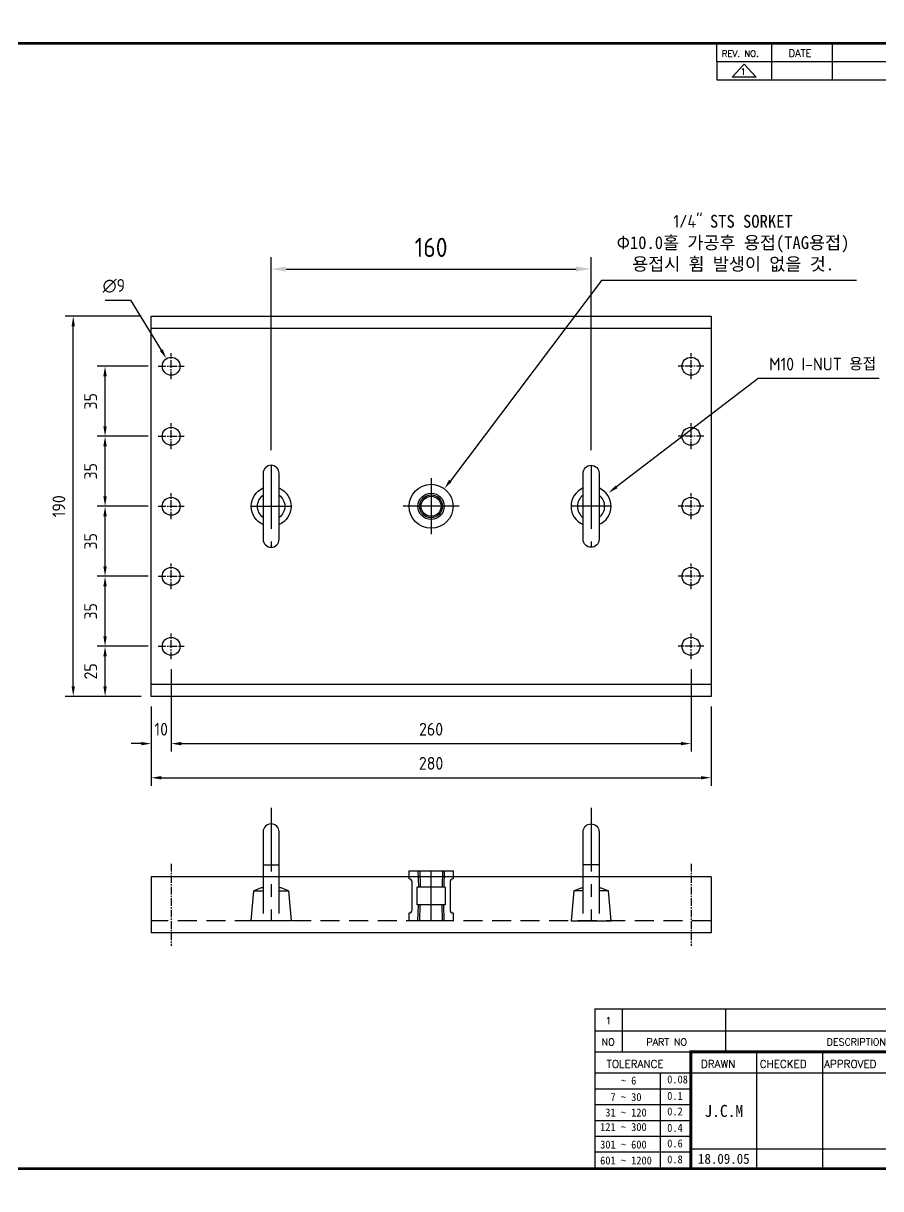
# Model space of a CAD drawing. Header units: millimetres. Extents: x 282 to 14566, y -4134 to 5341.
# Drawn here: x 7945 to 8374, y -365 to 218 of the extents above; entities that cross this region are included whole.
import ezdxf
from ezdxf.enums import TextEntityAlignment as Align

# ---------------------------------------------------------------- set-up
doc = ezdxf.new("R2010")
doc.units = ezdxf.units.MM
for name, pattern in [('CENTER', [50.8, 31.75, -6.35, 6.35, -6.35]), ('CENTER2', [28.575, 19.05, -3.175, 3.175, -3.175]), ('HIDDEN2', [4.7625, 3.175, -1.5875])]:
    doc.linetypes.add(name, pattern=pattern)
for name, color, linetype in [('______', 7, 'Continuous'), ('CENTER', 1, 'CENTER'), ('FORMAT-1', 7, 'Continuous'), ('line', 3, 'Continuous'), ('THIN', 3, 'Continuous')]:
    doc.layers.add(name, color=color, linetype=linetype)
doc.styles.add('h1', font='')
doc.styles.add('HAN', font='')
doc.styles.add('RC', font='ROMANC.SHX')
doc.styles.add('ROMANT', font='romant__.ttf')
doc.styles.add('RT', font='ROMANT.SHX', dxfattribs={"oblique": 15})
doc.styles.get("Standard").update_dxf_attribs({"font": 'ISOCP.SHX', "bigfont": 'WHGTXT.SHX'})
doc.styles.get('h1').set_extended_font_data('New Gulim')
doc.styles.get('HAN').set_extended_font_data('GulimChe')
doc.dimstyles.new('PS-2', dxfattribs={"dimscale": 2, "dimtxt": 3.2, "dimasz": 2.5, "dimexe": 2, "dimexo": 2.5, "dimgap": 2, "dimtad": 1, "dimtoh": 1, "dimrnd": 0.05, "dimzin": 12, "dimdsep": 46, "dimtxsty": 'Standard', "dimcen": 0, "dimclrt": 2, "dimazin": 3, "dimtfac": 1, "dimtofl": 0, "dimtmove": 0, "dimatfit": 3, "dimfxl": 0, "dimtolj": 1, "dimtzin": 0, "dimarcsym": 0})
doc.dimstyles.new('PS-3', dxfattribs={"dimscale": 3, "dimtxt": 3.2, "dimasz": 2.5, "dimexe": 2, "dimexo": 2.5, "dimgap": 2, "dimtad": 1, "dimtoh": 1, "dimrnd": 0.05, "dimzin": 12, "dimdsep": 46, "dimtxsty": 'Standard', "dimcen": 0, "dimclrt": 2, "dimazin": 3, "dimtfac": 1, "dimtofl": 0, "dimtmove": 0, "dimatfit": 3, "dimfxl": 0, "dimtolj": 1, "dimtzin": 0, "dimarcsym": 0})

# ---------------------------------------------------------------- blocks, each defined once
blk = doc.blocks.new('R5YBTR6U6F7TIU7YU')
at = {"layer": '______'}
for radius in [11, 5.72]:
    blk.add_circle((-69749.27, -60923.75), radius, dxfattribs=at)
at = {"layer": 'CENTER'}
for p, q in [((-69749.27, -60909.75), (-69749.27, -60937.75)), ((-69763.27, -60923.75), (-69735.27, -60923.75))]:
    blk.add_line(p, q, dxfattribs=at)
at = {"layer": 'THIN'}
blk.add_circle((-69749.27, -60923.75), 6.58, dxfattribs=at)
blk = doc.blocks.new('A$C5E9A6275')
blk.add_lwpolyline([(-16.5, 4), (16.5, 4, -1), (16.5, -4), (-16.5, -4, -1)], format="xyb", close=True)
for radius, start, end in [(10, 23.57818, 156.42182), (6.84, 35.75837, 144.24163), (10, 203.57818, 336.42182), (6.84, 215.75837, 324.24163)]:
    blk.add_arc((0, 0), radius, start, end)
at = {"layer": 'CENTER'}
for p, q in [((0, 10), (0, -10)), ((-20.5, 0), (20.5, 0))]:
    blk.add_line(p, q, dxfattribs=at)
blk = doc.blocks.new('A$C2E716B39')
at = {"color": 3}
for p, q in [((-63.12, -186.6), (-63.12, 93.4)), ((-63.12, 93.4), (126.88, 93.4)), ((-57.12, -186.6), (-57.12, 93.4)), ((120.88, 93.4), (120.88, -186.6)), ((126.88, 93.4), (126.88, -186.6)), ((126.88, -186.6), (-63.12, -186.6))]:
    blk.add_line(p, q, dxfattribs=at)
at = {"color": 1, "linetype": 'CENTER2', "ltscale": 0.2}
for p, q in [((-38.12, 89.89), (-38.12, 76.91)), ((-3.12, 89.89), (-3.12, 76.91)), ((31.88, 89.89), (31.88, 76.91)), ((66.88, 89.89), (66.88, 76.91)), ((101.88, 89.89), (101.88, 76.91)), ((-31.63, 83.4), (-44.61, 83.4)), ((3.37, 83.4), (-9.61, 83.4)), ((38.37, 83.4), (25.39, 83.4)), ((73.37, 83.4), (60.39, 83.4)), ((108.37, 83.4), (95.39, 83.4)), ((-38.12, -183.09), (-38.12, -170.11)), ((-3.12, -183.09), (-3.12, -170.11)), ((31.88, -183.09), (31.88, -170.11)), ((66.88, -183.09), (66.88, -170.11)), ((101.88, -183.09), (101.88, -170.11)), ((-31.63, -176.6), (-44.61, -176.6)), ((3.37, -176.6), (-9.61, -176.6)), ((38.37, -176.6), (25.39, -176.6)), ((73.37, -176.6), (60.39, -176.6)), ((108.37, -176.6), (95.39, -176.6))]:
    blk.add_line(p, q, dxfattribs=at)
at = {"color": 3}
for centre, radius in [((-38.12, 83.4), 4.5), ((-3.12, 83.4), 4.5), ((31.88, 83.4), 4.5), ((66.88, 83.4), 4.5), ((101.88, 83.4), 4.5), ((31.88, -46.6), 5), ((-38.12, -176.6), 4.5), ((-3.12, -176.6), 4.5), ((31.88, -176.6), 4.5), ((66.88, -176.6), 4.5), ((101.88, -176.6), 4.5)]:
    blk.add_circle(centre, radius, dxfattribs=at)
blk.add_blockref('A$C5E9A6275', (31.88, 33.4))
at = {"xscale": -1, "rotation": 180}
blk.add_blockref('A$C5E9A6275', (31.88, -126.6), dxfattribs=at)
at = {"layer": '______'}
blk.add_blockref('R5YBTR6U6F7TIU7YU', (69781.15, 60877.15), dxfattribs=at)
blk = doc.blocks.new('A$C74085A35')
blk.add_lwpolyline([(-4, 3.79), (-4, 44.5, -1), (4, 44.5), (4, 3.79)], format="xyb")
for points in [[(-4, 15), (-8.69, 15), (-10, 0), (10, 0), (8.69, 15), (4, 15)], [(-8.69, 15), (-5, 16.54), (-4, 16.54)], [(4, 16.54), (5, 16.54), (8.69, 15)]]:
    blk.add_lwpolyline(points)
at = {"layer": 'CENTER'}
for p, q in [((0, 56.5), (0, 0)), ((4, 28), (-4, 28))]:
    blk.add_line(p, q, dxfattribs=at)
blk = doc.blocks.new('VSRE5YDR6U6FT7')
at = {"layer": '______'}
for p, q in [((-69797.79, -60918.03), (-69789.79, -60918.28)), ((-69772.79, -60918.03), (-69780.79, -60918.28)), ((-69797.79, -60929.47), (-69789.79, -60929.22)), ((-69772.79, -60929.47), (-69780.79, -60929.22))]:
    blk.add_line(p, q, dxfattribs=at)
for points in [[(-69792.29, -60933.25, 0.414214), (-69793.79, -60934.75), (-69797.79, -60934.75), (-69797.79, -60912.75), (-69793.79, -60912.75, 0.414214), (-69792.29, -60914.25), (-69778.29, -60914.25, 0.414214), (-69776.79, -60912.75), (-69772.79, -60912.75), (-69772.79, -60934.75), (-69776.79, -60934.75, 0.414214), (-69778.29, -60933.25)], [(-69789.54, -60930.75, -0.414214), (-69789.79, -60930.5), (-69789.79, -60917, -0.414214), (-69789.54, -60916.75), (-69781.04, -60916.75, -0.414214), (-69780.79, -60917), (-69780.79, -60930.5, -0.414214), (-69781.04, -60930.75)]]:
    blk.add_lwpolyline(points, format="xyb", close=True, dxfattribs=at)
at = {"layer": 'CENTER'}
blk.add_lwpolyline([(-69797.79, -60923.75), (-69789.79, -60923.75), (-69780.79, -60923.75), (-69772.79, -60923.75)], dxfattribs=at)
at = {"layer": 'THIN'}
for p, q in [((-69797.79, -60917.17), (-69789.79, -60917.42)), ((-69772.79, -60917.17), (-69780.79, -60917.42)), ((-69797.79, -60930.33), (-69789.79, -60930.08)), ((-69772.79, -60930.33), (-69780.79, -60930.08))]:
    blk.add_line(p, q, dxfattribs=at)
blk = doc.blocks.new('*D168')
at = {"color": 0, "lineweight": -2}
for p, q in [((8009.36, -123.64), (8009.36, -163.34)), ((8289.36, -123.64), (8289.36, -163.34)), ((8014.36, -159.34), (8284.36, -159.34))]:
    blk.add_line(p, q, dxfattribs=at)
at = {"color": 0}
for points in [[(8014.36, -158.51), (8014.36, -160.17), (8009.36, -159.34)], [(8284.36, -158.51), (8284.36, -160.17), (8289.36, -159.34)]]:
    blk.add_solid(points, dxfattribs=at)
at = {"layer": 'DEFPOINTS', "color": 0}
for p in [(8009.36, -118.64, 0), (8289.36, -118.64, 0), (8289.36, -159.34)]:
    blk.add_point(p, dxfattribs=at)
at = {"color": 2, "insert": (8149.36, -152.14), "char_height": 6.4, "attachment_point": 5}
blk.add_mtext('\\A1;280', dxfattribs=at)
blk = doc.blocks.new('*D169')
at = {"color": 0, "lineweight": -2}
for p, q in [((8019.36, -105.13), (8019.36, -146.28)), ((8009.36, -123.64), (8009.36, -146.28)), ((8004.36, -142.28), (7999.36, -142.28)), ((8024.36, -142.28), (8029.36, -142.28))]:
    blk.add_line(p, q, dxfattribs=at)
at = {"color": 0}
for points in [[(8004.36, -141.45), (8004.36, -143.11), (8009.36, -142.28)], [(8024.36, -141.45), (8024.36, -143.11), (8019.36, -142.28)]]:
    blk.add_solid(points, dxfattribs=at)
at = {"layer": 'DEFPOINTS', "color": 0}
for p in [(8019.36, -100.13, 0), (8009.36, -118.64, 0), (8019.36, -142.28)]:
    blk.add_point(p, dxfattribs=at)
at = {"color": 2, "insert": (8014.36, -135.08), "char_height": 6.4, "attachment_point": 5}
blk.add_mtext('\\A1;10', dxfattribs=at)
blk = doc.blocks.new('*D170')
at = {"color": 0, "lineweight": -2}
for p, q in [((8019.36, -105.13), (8019.36, -146.28)), ((8279.36, -105.13), (8279.36, -146.28)), ((8024.36, -142.28), (8274.36, -142.28))]:
    blk.add_line(p, q, dxfattribs=at)
at = {"color": 0}
for points in [[(8024.36, -141.45), (8024.36, -143.11), (8019.36, -142.28)], [(8274.36, -141.45), (8274.36, -143.11), (8279.36, -142.28)]]:
    blk.add_solid(points, dxfattribs=at)
at = {"layer": 'DEFPOINTS', "color": 0}
for p in [(8019.36, -100.13, 0), (8279.36, -100.13, 0), (8279.36, -142.28)]:
    blk.add_point(p, dxfattribs=at)
at = {"color": 2, "insert": (8149.36, -135.08), "char_height": 6.4, "attachment_point": 5}
blk.add_mtext('\\A1;260', dxfattribs=at)
blk = doc.blocks.new('*D171')
at = {"color": 0, "lineweight": -2}
for p, q in [((8007.88, -93.64), (7982.28, -93.64)), ((7986.28, -113.64), (7986.28, -98.64)), ((8004.36, -118.64), (7982.28, -118.64))]:
    blk.add_line(p, q, dxfattribs=at)
at = {"color": 0}
for points in [[(7985.44, -98.64), (7987.11, -98.64), (7986.28, -93.64)], [(7985.44, -113.64), (7987.11, -113.64), (7986.28, -118.64)]]:
    blk.add_solid(points, dxfattribs=at)
at = {"layer": 'DEFPOINTS', "color": 0}
for p in [(7986.28, -93.64), (8012.88, -93.64, 0), (8009.36, -118.64, 0)]:
    blk.add_point(p, dxfattribs=at)
at = {"color": 2, "insert": (7979.08, -106.14), "char_height": 6.4, "attachment_point": 5, "rotation": 90}
blk.add_mtext('\\A1;25', dxfattribs=at)
blk = doc.blocks.new('*D172')
at = {"color": 0, "lineweight": -2}
for p, q in [((8007.88, -58.64), (7982.28, -58.64)), ((7986.28, -88.64), (7986.28, -63.64)), ((8007.88, -93.64), (7982.28, -93.64))]:
    blk.add_line(p, q, dxfattribs=at)
at = {"color": 0}
for points in [[(7985.44, -63.64), (7987.11, -63.64), (7986.28, -58.64)], [(7985.44, -88.64), (7987.11, -88.64), (7986.28, -93.64)]]:
    blk.add_solid(points, dxfattribs=at)
at = {"layer": 'DEFPOINTS', "color": 0}
for p in [(7986.28, -58.64), (8012.88, -58.64, 0), (8012.88, -93.64, 0)]:
    blk.add_point(p, dxfattribs=at)
at = {"color": 2, "insert": (7979.08, -76.14), "char_height": 6.4, "attachment_point": 5, "rotation": 90}
blk.add_mtext('\\A1;35', dxfattribs=at)
blk = doc.blocks.new('*D173')
at = {"color": 0, "lineweight": -2}
for p, q in [((8007.88, -23.64), (7982.28, -23.64)), ((7986.28, -53.64), (7986.28, -28.64)), ((8007.88, -58.64), (7982.28, -58.64))]:
    blk.add_line(p, q, dxfattribs=at)
at = {"color": 0}
for points in [[(7985.44, -28.64), (7987.11, -28.64), (7986.28, -23.64)], [(7985.44, -53.64), (7987.11, -53.64), (7986.28, -58.64)]]:
    blk.add_solid(points, dxfattribs=at)
at = {"layer": 'DEFPOINTS', "color": 0}
for p in [(7986.28, -23.64), (8012.88, -23.64, 0), (8012.88, -58.64, 0)]:
    blk.add_point(p, dxfattribs=at)
at = {"color": 2, "insert": (7979.08, -41.14), "char_height": 6.4, "attachment_point": 5, "rotation": 90}
blk.add_mtext('\\A1;35', dxfattribs=at)
blk = doc.blocks.new('*D174')
at = {"color": 0, "lineweight": -2}
for p, q in [((8007.88, 11.36), (7982.28, 11.36)), ((7986.28, -18.64), (7986.28, 6.36)), ((8007.88, -23.64), (7982.28, -23.64))]:
    blk.add_line(p, q, dxfattribs=at)
at = {"color": 0}
for points in [[(7985.44, 6.36), (7987.11, 6.36), (7986.28, 11.36)], [(7985.44, -18.64), (7987.11, -18.64), (7986.28, -23.64)]]:
    blk.add_solid(points, dxfattribs=at)
at = {"layer": 'DEFPOINTS', "color": 0}
for p in [(7986.28, 11.36), (8012.88, 11.36, 0), (8012.88, -23.64, 0)]:
    blk.add_point(p, dxfattribs=at)
at = {"color": 2, "insert": (7979.08, -6.14), "char_height": 6.4, "attachment_point": 5, "rotation": 90}
blk.add_mtext('\\A1;35', dxfattribs=at)
blk = doc.blocks.new('*D175')
at = {"color": 0, "lineweight": -2}
for p, q in [((8007.88, 46.36), (7982.28, 46.36)), ((7986.28, 16.36), (7986.28, 41.36)), ((8007.88, 11.36), (7982.28, 11.36))]:
    blk.add_line(p, q, dxfattribs=at)
at = {"color": 0}
for points in [[(7985.44, 41.36), (7987.11, 41.36), (7986.28, 46.36)], [(7985.44, 16.36), (7987.11, 16.36), (7986.28, 11.36)]]:
    blk.add_solid(points, dxfattribs=at)
at = {"layer": 'DEFPOINTS', "color": 0}
for p in [(7986.28, 46.36), (8012.88, 46.36, 0), (8012.88, 11.36, 0)]:
    blk.add_point(p, dxfattribs=at)
at = {"color": 2, "insert": (7979.08, 28.86), "char_height": 6.4, "attachment_point": 5, "rotation": 90}
blk.add_mtext('\\A1;35', dxfattribs=at)
blk = doc.blocks.new('*D176')
at = {"color": 0, "lineweight": -2}
for p, q in [((8004.36, 71.36), (7966.38, 71.36)), ((7970.38, -113.64), (7970.38, 66.36)), ((8004.36, -118.64), (7966.38, -118.64))]:
    blk.add_line(p, q, dxfattribs=at)
at = {"color": 0}
for points in [[(7969.55, 66.36), (7971.21, 66.36), (7970.38, 71.36)], [(7969.55, -113.64), (7971.21, -113.64), (7970.38, -118.64)]]:
    blk.add_solid(points, dxfattribs=at)
at = {"layer": 'DEFPOINTS', "color": 0}
for p in [(7970.38, 71.36), (8009.36, 71.36, 0), (8009.36, -118.64, 0)]:
    blk.add_point(p, dxfattribs=at)
at = {"color": 2, "insert": (7963.18, -23.64), "char_height": 6.4, "attachment_point": 5, "rotation": 90}
blk.add_mtext('\\A1;190', dxfattribs=at)
blk = doc.blocks.new('*D177')
at = {"color": 0, "lineweight": -2}
for p, q in [((7986.29, 79.35), (7999.07, 79.35)), ((7999.07, 79.35), (8014.39, 54.45))]:
    blk.add_line(p, q, dxfattribs=at)
at = {"color": 0}
blk.add_solid([(8015.1, 54.89), (8013.68, 54.01), (8017.01, 50.19)], dxfattribs=at)
at = {"layer": 'DEFPOINTS', "color": 0}
for p in [(8017.01, 50.19, 0), (8021.72, 42.53, 0)]:
    blk.add_point(p, dxfattribs=at)
at = {"color": 2, "insert": (7990.68, 86.55), "char_height": 6.4, "attachment_point": 5}
blk.add_mtext('\\A1;∅9', dxfattribs=at)
blk = doc.blocks.new('*D100')
at = {"color": 0, "lineweight": -2}
for p, q in [((8234.6, 89.21), (8159.01, -10.87)), ((8362.17, 89.21), (8234.6, 89.21))]:
    blk.add_line(p, q, dxfattribs=at)
at = {"color": 0}
blk.add_solid([(8158.34, -10.37), (8159.67, -11.38), (8155.99, -14.86)], dxfattribs=at)
at = {"layer": 'DEFPOINTS', "color": 0}
for p in [(8155.99, -14.86), (8142.73, -32.42)]:
    blk.add_point(p, dxfattribs=at)
at = {"color": 2, "insert": (8300.38, 107.83), "char_height": 6.4, "attachment_point": 5}
blk.add_mtext('\\A1;1/4" {\\fGulimChe|b0|i0|c129|p49;STS SORKET\\PΦ10.0홀 가공후 용접(TAG용접)\\P용접시 휨 발생이 없을 것.}', dxfattribs=at)
blk = doc.blocks.new('*D106')
at = {"color": 0, "lineweight": -2}
for p, q in [((8312.91, 40.24), (8242.07, -13.92)), ((8373.55, 40.24), (8312.91, 40.24))]:
    blk.add_line(p, q, dxfattribs=at)
at = {"color": 0}
blk.add_solid([(8241.57, -13.26), (8242.58, -14.58), (8238.1, -16.96)], dxfattribs=at)
at = {"layer": 'DEFPOINTS', "color": 0}
for p in [(8238.1, -16.96), (8220.63, -30.32)]:
    blk.add_point(p, dxfattribs=at)
at = {"color": 2, "insert": (8345.23, 47.44), "char_height": 6.4, "attachment_point": 5}
blk.add_mtext('\\A1;M10 I-NUT 용접\\P', dxfattribs=at)
blk = doc.blocks.new('*D209')
at = {"color": 0, "lineweight": -2}
for p, q in [((8069.36, 4.36), (8069.36, 100.99)), ((8229.36, 4.36), (8229.36, 100.99)), ((8076.86, 94.99), (8221.86, 94.99))]:
    blk.add_line(p, q, dxfattribs=at)
at = {"color": 0}
for points in [[(8076.86, 96.24), (8076.86, 93.74), (8069.36, 94.99)], [(8221.86, 96.24), (8221.86, 93.74), (8229.36, 94.99)]]:
    blk.add_solid(points, dxfattribs=at)
at = {"layer": 'DEFPOINTS', "color": 0}
for p in [(8229.36, 94.99), (8069.36, -3.14, 0), (8229.36, -3.14, 0)]:
    blk.add_point(p, dxfattribs=at)
at = {"color": 2, "insert": (8149.36, 105.79), "char_height": 9.6, "attachment_point": 5}
blk.add_mtext('\\A1;160', dxfattribs=at)
blk = doc.blocks.new('t3')
for p, q in [((0, 15.88), (46.25, 15.88)), ((0, 15.88), (0, 0)), ((46.25, 15.88), (46.25, 0)), ((0, 0), (46.25, 0))]:
    blk.add_line(p, q)
at = {"color": 1, "style": 'h1'}
for s, p in [('이도면은 (주)피에스텍의', (1.4, 11.29)), ('자산으로서 불법 유출시', (1.4, 6.41)), ('법에 의하여 처벌됨.', (1.4, 1.52))]:
    blk.add_text(s, height=3, dxfattribs=at).set_placement(p)
blk = doc.blocks.new('new LOGO')
at = {"layer": 'line'}
h = blk.add_hatch(color=250, dxfattribs=at)
h.paths.add_polyline_path([(44.5, 69.4), (46.6, 69.4, -0.129793), (52, 68, 0.221832), (43.6, 71.9), (41.5, 71.9), (41.5, 27.9), (43.6, 27.9, 0.02048), (44.5, 28)], flags=17)
h.paths.add_polyline_path([(44.5, 13.9), (57.3, 13.9, 0.72362), (77.1, 73.9, -0.679777), (54.3, 16.4), (41.5, 16.4), (41.5, -0.1), (3, -0.1), (3, -2.6), (44.5, -2.6)])
h.paths.add_polyline_path([(117.9, 14.2), (71.5, -44.4), (77.1, -39.6), (120.8, 15.6), (92, 28.9), (173.3, 106), (177.5, 111.4), (89.1, 27.6)])
h.paths.add_polyline_path([(162.7, 71.9), (162.7, 69.4), (172.5, 69.4), (172.5, 71.9)], flags=17)
h.paths.add_polyline_path([(217.7, 69.4), (230.5, 69.4), (230.5, 80.4), (227.5, 80.4), (227.5, 71.9), (214.7, 71.9), (214.7, -0.1), (175.5, -0.1), (175.5, -2.6), (217.7, -2.6)])
h.paths.add_polyline_path([(297.8, 46.6), (294.8, 46.6), (294.8, 37.4), (276, 37.4), (276, 10.9), (279, 10.9), (279, 34.9), (297.8, 34.9)])
h.paths.add_polyline_path([(300, 8.4), (297, 8.4), (297, -0.1), (237.5, -0.1), (237.5, -2.6), (300, -2.6)])
h.paths.add_polyline_path([(297.8, 80.4), (294.8, 80.4), (294.8, 71.9), (276, 71.9), (276, 49.1), (279, 49.1), (279, 69.4), (297.8, 69.4)])
h.paths.add_polyline_path([(350.2, 80.4), (347.2, 80.4), (347.2, 61.6), (350.2, 63.5)])
h.paths.add_polyline_path([(350.2, 26.7), (347.2, 35.2), (347.2, -0.1), (308.5, -0.1), (308.5, -2.6), (350.2, -2.6)])
h.paths.add_polyline_path([(402.7, 80.4), (396.5, 80.4), (379.6, 66.8), (400.5, -0.1), (361.8, -0.1), (362.7, -2.6), (403.5, -2.6), (382.6, 64.3)])
blk.add_hatch(color=5, dxfattribs=at).paths.add_polyline_path([(166.3, 35), (131, 49), (180.4, 112.7), (92, 28.9), (120.8, 15.6), (74.4, -43)])
h = blk.add_hatch(color=253, dxfattribs=at)
edge = h.paths.add_edge_path()
edge.add_ellipse((333.9, 86.4), major_axis=(-165.9, 0), ratio=0.39426, start_angle=111.5127, end_angle=334.469)
edge.add_ellipse((314.1, 81.2), major_axis=(-153.7, 0), ratio=0.40699, start_angle=121.3066, end_angle=327.7437, ccw=False)
edge.add_line((394, 27.8), (394.7, 25.6))
h = blk.add_hatch(color=1, dxfattribs=at)
h.paths.add_polyline_path([(41.5, 16.4), (54.3, 16.4, 1), (54.3, 82.9), (0, 82.9), (0, -0.1), (41.5, -0.1)])
h.paths.add_polyline_path([(41.5, 27.9), (41.5, 71.9), (43.6, 71.9, -0.414214), (54.6, 60.9), (54.6, 38.9, -0.414214), (43.6, 27.9)], flags=16)
h.paths.add_polyline_path([(214.7, 71.9), (227.5, 71.9), (227.5, 82.9), (159.7, 82.9), (159.7, 71.9), (172.5, 71.9), (172.5, -0.1), (214.7, -0.1)])
h.paths.add_polyline_path([(276, 37.4), (294.8, 37.4), (294.8, 49.1), (276, 49.1), (276, 71.9), (294.8, 71.9), (294.8, 82.9), (234.5, 82.9), (234.5, -0.1), (297, -0.1), (297, 10.9), (276, 10.9)])
h.paths.add_polyline_path([(347.2, 35.2), (359.7, -0.1), (400.5, -0.1), (379.6, 66.8), (399.7, 82.9), (380.6, 82.9), (347.2, 61.6), (347.2, 82.9), (305.5, 82.9), (305.5, -0.1), (347.2, -0.1)])
h = blk.add_hatch(color=250, dxfattribs=at)
edge = h.paths.add_edge_path()
edge.add_ellipse((237.8, -17.6), major_axis=(-14.3, 0), ratio=0.526336, start_angle=192.2456, end_angle=269.0748)
edge.add_line((238.1, -10.1), (237.6, -10.1))
edge.add_ellipse((237.8, -17.6), major_axis=(-14.3, 0), ratio=0.526336, start_angle=270.9252, end_angle=449.0748)
edge.add_line((237.6, -25.1), (238.1, -25.1))
edge.add_ellipse((237.8, -17.6), major_axis=(-14.3, 0), ratio=0.526336, start_angle=450.9252, end_angle=527.7544)
edge.add_line((251.7, -19.2), (254.1, -19.2))
edge.add_line((254.1, -19.2), (254.1, -27.1))
edge.add_line((254.1, -27.1), (263.1, -27.1))
edge.add_line((263.1, -27.1), (263.1, -10.1))
edge.add_line((263.1, -10.1), (254.1, -10.1))
edge.add_line((254.1, -10.1), (254.1, -16))
edge.add_line((254.1, -16), (251.7, -16))
h.paths.add_polyline_path([(241, -16.4), (241, -18.7, -1), (234.4, -18.7), (234.4, -16.4, -1)], flags=16)
h.paths.add_polyline_path([(278.2, -10.1), (268.1, -10.1), (268.1, -27.1), (278.2, -27.1)])
h.paths.add_polyline_path([(310.3, -10.1), (310.3, -11.1, -0.157169), (289.3, -17.5), (294, -19.9, 0.128407), (316.3, -15.9, 0.128407), (338.6, -19.9), (343.3, -17.5, -0.157169), (322.2, -11.1), (322.2, -10.1)])
h.paths.add_polyline_path([(342.1, -25.1), (342.1, -22.3), (290.4, -22.3), (290.4, -25.1)])
h.paths.add_polyline_path([(352, -10.1), (352, -16.2, 0.414214), (354, -18.2), (378.7, -18.2), (378.7, -19.6), (390.2, -19.6), (390.2, -10.1), (378.7, -10.1), (378.7, -13.6), (374.7, -13.6), (374.7, -15.1), (378.7, -15.1), (378.7, -16.2), (364.7, -16.2), (364.7, -15.1), (371.2, -15.1), (371.2, -13.6), (364.7, -13.6), (364.7, -12.6), (374.7, -12.6), (374.7, -10.1)])
h.paths.add_polyline_path([(393.8, -10.1), (393.8, -19.6), (405, -19.6), (405, -10.1)])
h.paths.add_polyline_path([(405, -27.1), (405, -20.9), (356.8, -20.9), (356.8, -23), (391.8, -23), (391.8, -27.1)])
h.paths.add_polyline_path([(200.4, -10.1), (200.4, -22.3), (193.2, -22.3), (193.2, -12.6), (196.6, -12.6), (196.6, -10.1), (161, -10.1), (161, -12.6), (164.5, -12.6), (164.5, -22.3), (161, -22.3), (161, -25.1), (200.4, -25.1), (200.4, -27.1), (213.9, -27.1), (213.9, -10.1)])
h.paths.add_polyline_path([(182, -12.6), (175.6, -12.6), (175.6, -22.3), (182, -22.3)], flags=17)
blk = doc.blocks.new('format-3')
at = {"color": 3, "lineweight": 9}
for p, q in [((0, 286.3), (0, 291.3)), ((5, 291.3), (0, 291.3)), ((414.5, 291.3), (419.5, 291.3)), ((419.5, 286.3), (419.5, 291.3)), ((0, 5), (0, 0)), ((419.5, 5), (419.5, 0)), ((5, 0), (0, 0)), ((414.5, 0), (419.5, 0))]:
    blk.add_line(p, q, dxfattribs=at)
at = {"color": 180}
for p, q in [((258.97, 281.75), (258.97, 286.3)), ((272.71, 281.75), (272.71, 286.3)), ((287.94, 281.75), (287.94, 286.3)), ((367.22, 281.75), (367.22, 286.3)), ((382.45, 281.75), (382.45, 286.3)), ((397.61, 281.75), (397.61, 286.3)), ((258.97, 281.75), (414.5, 281.75)), ((228.5, 39.49), (228.5, 5)), ((228.5, 39.49), (414.5, 39.49)), ((235.29, 39.49), (235.29, 34.21)), ((261.24, 34.21), (261.24, 39.49)), ((326.9, 39.49), (326.9, 34.21)), ((356.11, 39.49), (356.11, 34.21)), ((362.93, 39.49), (362.93, 34.21)), ((384.48, 39.49), (384.48, 34.21)), ((228.5, 34.21), (252.48, 34.21)), ((268.96, 5), (268.96, 34.21)), ((285.45, 5), (285.45, 34.21)), ((301.94, 5), (301.94, 34.21)), ((314.72, 34.21), (314.72, 23.65)), ((326.9, 34.21), (326.9, 18.37)), ((356.11, 34.21), (356.11, 5)), ((228.5, 28.93), (252.48, 28.93)), ((244.89, 5.23), (244.89, 28.93)), ((252.48, 28.93), (414.5, 28.93)), ((228.5, 24.98), (252.48, 24.98)), ((301.94, 23.65), (414.5, 23.65)), ((228.5, 21.03), (252.48, 21.03)), ((301.94, 18.37), (414.5, 18.37)), ((314.72, 18.37), (314.72, 5)), ((228.5, 17.08), (252.48, 17.08)), ((228.5, 13.13), (252.48, 13.13)), ((301.94, 13.09), (356.11, 13.09)), ((228.5, 9.18), (252.48, 9.18)), ((252.48, 9.95), (301.94, 9.95))]:
    blk.add_line(p, q, dxfattribs=at)
at = {"const_width": 0.7}
blk.add_lwpolyline([(252.48, 5), (252.48, 34.21), (414.5, 34.21)], dxfattribs=at)
at = {"layer": 'FORMAT-1', "const_width": 0.7}
blk.add_lwpolyline([(13, 5), (13, 286.3), (414.5, 286.3), (414.5, 5)], close=True, dxfattribs=at)
blk.add_blockref('t3', (13, 5))
at = {"xscale": 0.05400000000000027, "yscale": 0.05400000000000027, "zscale": 0.05400000000000027}
blk.add_blockref('new LOGO', (357.35, 8.65), dxfattribs=at)
at = {"color": 2}
for s, height, style, p in [('REV. NO.', 1.56, 'RC', (260.23, 282.95)), ('DATE', 1.788, 'RC', (276.95, 282.94)), ('DESCRIPTION OF REVISION', 1.7875, 'RC', (309.98, 282.94)), ('DRA.BY', 1.788, 'RC', (369.83, 282.94)), ('CH.BY', 1.788, 'RC', (385.59, 282.94)), ('APP.BY', 1.788, 'RC', (400.18, 282.94)), ('COLOR/FINISH', 1.7424, 'RC', (363.8, 35.83)), ('NO', 1.742, 'RC', (230.16, 35.83)), ('PART NO', 1.742, 'RC', (241.36, 35.83)), ('DESCRIPTION', 1.7424, 'RC', (286.43, 35.83)), ('MATERIAL', 1.742, 'RC', (335.52, 35.83)), ("Q'TY", 1.742, 'RC', (356.17, 35.83)), ('REMARK', 1.742, 'RC', (394.37, 35.83)), (' TOLERANCE', 1.9, 'RC', (230.11, 30.22)), ('DRAWN', 1.9, 'RC', (255, 30.22)), ('CHECKED', 1.9, 'RC', (269.71, 30.22)), ('APPROVED', 1.9, 'RC', (285.8, 30.22)), ('UNIT', 1.742, 'RC', (305.19, 30.55)), ('SCALE', 1.742, 'RC', (316.32, 30.55)), ('MODEL NAME', 2.178, 'RC', (330.12, 30.46)), ('    ~ 6', 2, 'HAN', (229.8, 26.03)), ('0.08', 2, 'HAN', (246.57, 26.31)), ('mm', 1.742, 'RC', (305.67, 25.56)), ('PART NAME', 2.178, 'RC', (331.17, 25.24)), ('  7 ~ 30', 2, 'HAN', (229.8, 21.91)), ('0.1', 2, 'HAN', (246.57, 22.2)), ('3rd ANGLE PROJ.', 1.7424, 'RC', (302.87, 19.97)), ('PART NO.', 2.178, 'RC', (332.84, 19.85)), (' 31 ~ 120', 2, 'HAN', (229.8, 18.04)), ('0.2', 2, 'HAN', (246.57, 18.32)), ('121 ~ 300', 2, 'HAN', (229.8, 14.42)), ('0.4', 2, 'HAN', (246.57, 14.2)), ('SIZE', 1.742, 'RC', (305.39, 14.71)), ('REFERENCE', 2.178, 'RC', (323.52, 14.69)), ('301 ~ 600', 2, 'HAN', (229.8, 10.04)), ('0.6', 2, 'HAN', (246.57, 10.32)), ('601 ~ 1200', 2, 'HAN', (229.8, 6.05)), ('0.8', 2, 'HAN', (246.57, 6.33))]:
    blk.add_text(s, height=height, dxfattribs=dict(at, style=style)).set_placement(p)
at = {"style": 'ROMANT'}
for s, p in [('POWER', (385.15, 13.96)), ('SYSTEM', (385.15, 10.31)), ('TECHNOLOGY', (385.15, 6.56))]:
    blk.add_text(s, height=2.7, dxfattribs=at).set_placement(p)
at = {"color": 2, "lineweight": 25, "style": 'RC'}
blk.add_text('A3', height=4.182, dxfattribs=at).set_placement((304.61, 7.14))
at = {"style": 'HAN'}
for tag, height, p in [('MODEL-NAME', 3, (386.1, 31.53)), ('SCALE', 2.7, (320.81, 26.29)), ('PART-NAME', 3, (386.1, 26.29)), ('DRA-BY', 3, (260.72, 19.44)), ('CH-BY', 3, (277.21, 19.44)), ('APP-BY', 3, (293.7, 19.44)), ('PART-NO', 3, (386.1, 21.01)), ('CH-DATE', 2.5, (277.21, 7.47)), ('관련업체', 3, (333.52, 9.26)), ('DRA-DATE', 2.5, (260.72, 7.47)), ('APP-DATE', 2.5, (293.7, 7.47))]:
    blk.add_attdef(tag, text='', height=height, dxfattribs=at).set_placement(p, align=Align.MIDDLE_CENTER)
blk = doc.blocks.new('no3')
at = {"color": 180}
for p, q in [((0, 5.5), (0, 0)), ((0, 5.5), (186, 5.5)), ((6.79, 5.5), (6.79, 0)), ((32.74, 0.11), (32.74, 5.5)), ((98.4, 5.5), (98.4, 0)), ((127.61, 5.5), (127.61, 0)), ((134.43, 5.5), (134.43, 0)), ((155.98, 5.5), (155.98, 0))]:
    blk.add_line(p, q, dxfattribs=at)
at = {"color": 2, "style": 'RT', "oblique": 15}
blk.add_attdef('NO', text='', height=1.74, dxfattribs=at).set_placement((3.38, 2.51), align=Align.MIDDLE_CENTER)
at = {"color": 2, "style": 'HAN'}
for tag, p in [('PART-NO', (19.76, 2.75)), ('MATERIAL', (111.38, 2.75)), ("Q'TY", (131.02, 2.75)), ('COLOR/FINISH', (145.2, 2.75)), ('REMARK', (170.76, 2.75))]:
    blk.add_attdef(tag, text='', height=2.9, dxfattribs=at).set_placement(p, align=Align.MIDDLE_CENTER)
blk.add_attdef('DESCRIPTION', text='', height=2.9, dxfattribs=at).set_placement((34.51, 2.75), align=Align.MIDDLE_LEFT)
blk = doc.blocks.new('re3')
at = {"color": 180}
for p, q in [((0, 0), (0, -4.55)), ((6.87, -0.64), (3.86, -3.91)), ((6.87, -0.64), (9.88, -3.91)), ((13.74, -4.55), (13.74, 0)), ((28.97, -4.55), (28.97, 0)), ((108.25, -4.55), (108.25, 0)), ((123.49, -4.55), (123.49, 0)), ((138.64, -4.55), (138.64, 0)), ((0, -4.55), (155.53, -4.55)), ((9.88, -3.91), (3.86, -3.91))]:
    blk.add_line(p, q, dxfattribs=at)
at = {"color": 2, "style": 'RC', "oblique": 15}
blk.add_attdef('REV.NO', text='', height=1.56, dxfattribs=at).set_placement((6.59, -2.56), align=Align.MIDDLE_CENTER)
blk.add_attdef('-1', text='', height=1.56, dxfattribs=at).set_placement((9.37, -1.66), align=Align.MIDDLE_LEFT)
at = {"color": 2, "style": 'HAN'}
for tag, p in [('REV.-DATE', (21.36, -2.28)), ('DRA.BY', (115.87, -2.28)), ('CH.BY', (131.07, -2.28)), ('APP.BY', (147.09, -2.28))]:
    blk.add_attdef(tag, text='', height=2.5, dxfattribs=at).set_placement(p, align=Align.MIDDLE_CENTER)
blk.add_attdef('DESCRIPTION-OF-REVISION', text='', height=2.5, dxfattribs=at).set_placement((31.61, -2.28), align=Align.MIDDLE_LEFT)

msp = doc.modelspace()

# ---------------------------------------------------------------- linework, layer by layer
at = {"color": 1, "linetype": 'CENTER2', "ltscale": 0.2}
for p, q in [((8019.364, -202.431), (8019.364, -243.431)), ((8279.364, -202.431), (8279.364, -243.431))]:
    msp.add_line(p, q, dxfattribs=at)
at = {"color": 3}
for p, q in [((8289.364, -208.931), (8009.364, -208.931)), ((8009.364, -208.931), (8009.364, -236.931)), ((8289.364, -208.931), (8289.364, -236.931)), ((8289.364, -236.931), (8009.364, -236.931))]:
    msp.add_line(p, q, dxfattribs=at)
at = {"color": 2, "linetype": 'HIDDEN2', "ltscale": 3}
msp.add_line((8289.364, -230.931), (8009.364, -230.931), dxfattribs=at)

# ---------------------------------------------------------------- block references
ref = msp.add_blockref('format-3', (7774.322, -364.78), dxfattribs=dict(xscale=2, yscale=2, zscale=2))
ref.add_attrib('DRA-DATE', '18.09.05', dxfattribs={"height": 5, "style": 'HAN'}).set_placement((8295.762, -349.83), align=Align.MIDDLE_CENTER)
ref.add_attrib('DRA-BY', 'J.C.M', dxfattribs={"height": 6, "style": 'HAN'}).set_placement((8295.762, -325.896), align=Align.MIDDLE_CENTER)
ref.add_attrib('MODEL-NAME', 'PSIH-350kW/6kHz', dxfattribs={"height": 6, "style": 'HAN'}).set_placement((8546.513, -301.73), align=Align.MIDDLE_CENTER)
ref.add_attrib('PART-NAME', '덮개', dxfattribs={"height": 6, "style": 'h1'}).set_placement((8546.513, -312.192), align=Align.MIDDLE_CENTER)
ref.add_attrib('PART-NO', 'DPHG0451', dxfattribs={"height": 6, "style": 'HAN'}).set_placement((8546.513, -322.752), align=Align.MIDDLE_CENTER)
ref.add_attrib('SCALE', '1/2', dxfattribs={"height": 5.4, "style": 'HAN'}).set_placement((8415.938, -312.192), align=Align.MIDDLE_CENTER)
ref.add_attrib('관련업체', '정진고주파', dxfattribs={"height": 6, "style": 'h1'}).set_placement((8441.369, -346.255), align=Align.MIDDLE_CENTER)
ref = msp.add_blockref('re3', (8292.254, 198.72), dxfattribs=dict(xscale=2, yscale=2, zscale=2))
ref.add_attrib('REV.NO', '1', dxfattribs={"color": 2, "height": 3.12, "style": 'RC'}).set_placement((8305.431, 193.605), align=Align.MIDDLE_CENTER)
at = {"color": 30, "rotation": 270}
msp.add_blockref('A$C2E716B39', (8195.963, 8.238), dxfattribs=at)
at = {"xscale": -1}
msp.add_blockref('A$C74085A35', (8069.364, -230.931), dxfattribs=at)
msp.add_blockref('A$C74085A35', (8229.364, -230.931))
ref = msp.add_blockref('no3', (8231.322, -285.792), dxfattribs=dict(xscale=2, yscale=2, zscale=2))
ref.add_attrib('NO', '1', dxfattribs={"color": 2, "height": 3.48, "style": 'RT'}).set_placement((8238.091, -280.778), align=Align.MIDDLE_CENTER)
at = {"layer": '______', "rotation": 90}
msp.add_blockref('VSRE5YDR6U6FT7', (-52774.384, 69566.862), dxfattribs=at)

# ---------------------------------------------------------------- dimensions: what is measured, and where the dimension line sits
for p1, p2, text, picture, middle in [((8142.735, -32.419), (8155.994, -14.863), '1/4" {\\fGulimChe|b0|i0|c129|p49;STS SORKET\\PΦ10.0홀 가공후 용접(TAG용접)\\P용접시 휨 발생이 없을 것.}', '*D100', (8300.384, 89.214)), ((8220.626, -30.322), (8238.103, -16.96), 'M10 I-NUT 용접\\P', '*D106', (8345.233, 40.239))]:
    dim = msp.add_diameter_dim_2p(p1=p1, p2=p2, text=text, dimstyle='PS-2')
    dim.commit()
    dim.dimension.update_dxf_attribs({"geometry": picture, "text_midpoint": middle, "dimtype": 163})
for base, p1, p2, dimstyle, picture, middle in [((8229.364, 94.987, 0), (8069.364, -3.141), (8229.364, -3.141), 'PS-3', '*D209', (8149.364, 105.787, 0)), ((8279.364, -142.281, 0), (8019.364, -100.127), (8279.364, -100.127), 'PS-2', '*D170', (8149.364, -135.08, 0)), ((8289.364, -159.339, 0), (8009.364, -118.641), (8289.364, -118.641), 'PS-2', '*D168', (8149.364, -152.139, 0))]:
    dim = msp.add_linear_dim(base=base, p1=p1, p2=p2, dimstyle=dimstyle)
    dim.commit()
    dim.dimension.update_dxf_attribs({"geometry": picture, "text_midpoint": middle})
dim = msp.add_diameter_dim_2p(p1=(8021.722, 42.526), p2=(8017.007, 50.192), dimstyle='PS-2')
dim.commit()
dim.dimension.update_dxf_attribs({"geometry": '*D177', "text_midpoint": (7990.682, 79.351, 0), "dimtype": 163})
for base, p2, picture, middle in [((7970.379, 71.359, 0), (8009.364, 71.359), '*D176', (7963.179, -23.641, 0)), ((7986.276, -93.641, 0), (8012.878, -93.641), '*D171', (7979.075, -106.141, 0))]:
    dim = msp.add_linear_dim(base=base, p1=(8009.364, -118.641), p2=p2, angle=90, dimstyle='PS-2')
    dim.commit()
    dim.dimension.update_dxf_attribs({"geometry": picture, "text_midpoint": middle})
for base, p1, p2, picture, middle in [((7986.276, 46.359, 0), (8012.878, 11.359), (8012.878, 46.359), '*D175', (7979.076, 28.859, 0)), ((7986.276, 11.359, 0), (8012.878, -23.641), (8012.878, 11.359), '*D174', (7979.076, -6.141, 0)), ((7986.276, -23.641, 0), (8012.878, -58.641), (8012.878, -23.641), '*D173', (7979.076, -41.141, 0)), ((7986.276, -58.641, 0), (8012.878, -93.641), (8012.878, -58.641), '*D172', (7979.076, -76.141, 0))]:
    dim = msp.add_linear_dim(base=base, p1=p1, p2=p2, angle=90, dimstyle='PS-2', override={"dimtmove": 1})
    dim.commit()
    dim.dimension.update_dxf_attribs({"geometry": picture, "text_midpoint": middle})
dim = msp.add_linear_dim(base=(8019.364, -142.281, 0), p1=(8009.364, -118.641), p2=(8019.364, -100.127), dimstyle='PS-2')
dim.commit()
dim.dimension.update_dxf_attribs({"geometry": '*D169', "text_midpoint": (8014.364, -142.281, 0), "dimtype": 160})

doc.saveas('drawing.dxf')
